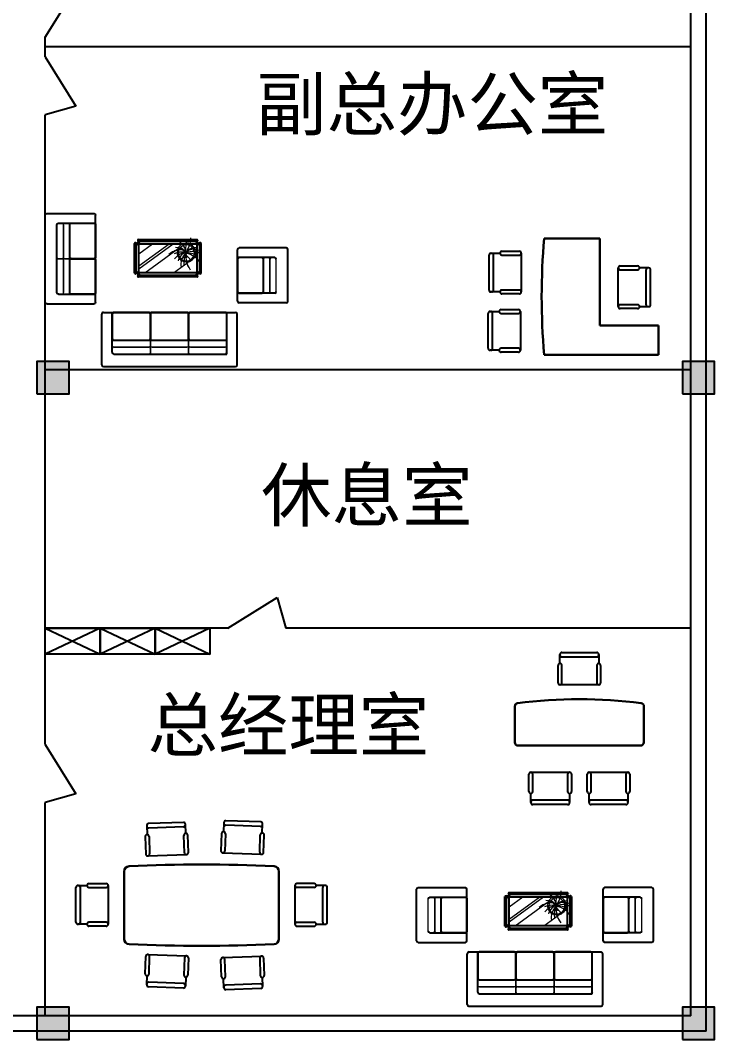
# Model space of a CAD drawing. Header units: millimetres. Extents: x 958 to 636282, y 2095 to 161571.
# Drawn here: x 133182 to 143938, y 7095 to 22877 of the extents above; entities that cross this region are included whole.
import ezdxf

# ---------------------------------------------------------------- set-up
doc = ezdxf.new("R2010")
doc.units = ezdxf.units.MM
for name, color, linetype in [('COLUMN', 9, 'Continuous'), ('PUB_HATCH', 8, 'Continuous'), ('W', 7, 'Continuous'), ('wall', 2, 'Continuous')]:
    doc.layers.add(name, color=color, linetype=linetype)
doc.styles.get("Standard").update_dxf_attribs({"font": 'arial.ttf'})

# ---------------------------------------------------------------- blocks, each defined once
blk = doc.blocks.new('_fzh')
blk.add_lwpolyline([(-0.5, -0.5), (0.5, -0.5), (0.5, 0.5), (-0.5, 0.5)], close=True)
at = {"layer": 'PUB_HATCH'}
blk.add_solid([(-0.5, -0.5), (0.5, -0.5), (-0.5, 0.5), (0.5, 0.5)], dxfattribs=at)
blk = doc.blocks.new('$plan$00001586')
for p, q in [((-515, -229), (-515, 229)), ((-505, 239), (-500, 239)), ((-446, 265), (-490, 221)), ((-490, -229), (-490, 229)), ((-464, 280), (-464, 275)), ((-454, 290), (454, 290)), ((-454, 265), (454, 265)), ((446, 265), (490, 221)), ((464, 280), (464, 275)), ((490, 229), (490, -229)), ((505, 239), (500, 239)), ((515, 229), (515, -229)), ((-505, -239), (-500, -239)), ((-446, -265), (-490, -221)), ((-464, -280), (-464, -275)), ((454, -265), (-454, -265)), ((454, -290), (-454, -290)), ((446, -265), (490, -221)), ((464, -280), (464, -275)), ((505, -239), (500, -239))]:
    blk.add_line(p, q)
at = {"lineweight": 13}
for p, q in [((-418, 265), (-490, 193)), ((-450, 69), (-235, 225)), ((-450, -120), (24, 225)), ((-450, -163), (84, 225)), ((265, 225), (265, 225)), ((418, 265), (490, 193)), ((-355, -225), (161, 150)), ((416, 13), (450, 38)), ((87, -225), (316, -59)), ((-418, -265), (-490, -193)), ((418, -265), (490, -193))]:
    blk.add_line(p, q, dxfattribs=at)
blk.add_lwpolyline([(-450, -225), (-450, 225), (450, 225), (450, -225)], close=True)
at = {"color": 3, "lineweight": 13, "const_width": 12}
for points in [[(206, 146, 1), (218, 146, 1)], [(391, 159, 1), (403, 159, 1)], [(105, 116, 1), (117, 116, 1)], [(171, 21, 1), (183, 21, 1)], [(234, 123, 1), (246, 123, 1)], [(245, 14, 1), (257, 14, 1)], [(259, 80, 1), (271, 80, 1)], [(270, 103, 1), (282, 103, 1)], [(275, 90, 1), (287, 90, 1)], [(278, 70, 1), (290, 70, 1)], [(286, 14, 1), (298, 14, 1)], [(289, 83, 1), (301, 83, 1)], [(399, 24, 1), (411, 24, 1)], [(468, 87, 1), (480, 87, 1)], [(201, -42, 1), (213, -42, 1)], [(305, -111, 1), (317, -111, 1)]]:
    blk.add_lwpolyline(points, format="xyb", close=True, dxfattribs=at)
for centre, start, end in [((-505, 229), 90, 180), ((-500, 229), 0, 90), ((-454, 280), 90, 180), ((-454, 275), 180, 270), ((454, 280), 0, 90), ((454, 275), 270, 0), ((500, 229), 90, 180), ((505, 229), 0, 90), ((-505, -229), 180, 270), ((-500, -229), 270, 0), ((-454, -275), 90, 180), ((-454, -280), 180, 270), ((454, -275), 0, 90), ((454, -280), 270, 0), ((500, -229), 180, 270), ((505, -229), 270, 0)]:
    blk.add_arc(centre, 10, start, end)
at = {"color": 3, "lineweight": 13}
for centre, radius, start, end in [((91, -91), 259, 48.7581, 83.8624), ((90, 80), 193, 6.9904, 78.0284), ((157, 39), 126, 28.8901, 78.4579), ((763, 122), 490, 163.8561, 179.1105), ((-413, 501), 810, 328.9873, 340.361), ((429, -73), 233, 85.8741, 126.9558), ((138, 290), 219, 342.9456, 6.4814), ((209, -161), 293, 78.5516, 130.9815), ((261, -405), 502, 88.3286, 108.729), ((325, -197), 291, 103.0452, 139.7766), ((345, -87), 190, 114.0956, 166.2953), ((463, -102), 260, 134.4861, 189.3762), ((595, -65), 346, 155.0888, 185.9637), ((249, -558), 642, 70.5249, 87.8244), ((605, 24), 325, 171.2496, 218.2333), ((402, -31), 169, 62.9909, 135.9102), ((386, -131), 234, 53.3231, 115.7633), ((-1032, -1160), 1790, 39.0488, 42.6799), ((250, -211), 287, 31.315, 82.1378)]:
    blk.add_arc(centre, radius, start, end, dxfattribs=at)
at = {"lineweight": 13}
for centre, radius, start, end in [((289, 87), 144, 356.8136, 356.1451), ((289, 83), 124, 358.4724, 357.3134)]:
    blk.add_arc(centre, radius, start, end, dxfattribs=at)
blk = doc.blocks.new('$plan$00000255')
for p, q in [((1023, 0), (-1023, 0)), ((-1050, -27), (-1050, -813)), ((1050, -27), (1050, -813)), ((862, -194), (-888, -194)), ((-888, -194), (-888, -840)), ((888, -221), (888, -840)), ((1023, -840), (-1023, -840))]:
    blk.add_line(p, q)
at = {"lineweight": 13}
for points in [[(-323, -194), (-862, -194, 0.414214), (-888, -221), (-888, -275, 0.414214), (-862, -302), (-323, -302, 0.414214), (-296, -275), (-296, -221, 0.414214)], [(-323, -302), (-862, -302, 0.414214), (-888, -328), (-888, -382, 0.414214), (-862, -409), (-323, -409, 0.414214), (-296, -382), (-296, -328, 0.414214)], [(269, -194), (-269, -194, 0.414214), (-296, -221), (-296, -275, 0.414214), (-269, -302), (269, -302, 0.414214), (296, -275), (296, -221, 0.414214)], [(269, -302), (-269, -302, 0.414214), (-296, -328), (-296, -382, 0.414214), (-269, -409), (269, -409, 0.414214), (296, -382), (296, -328, 0.414214)], [(862, -194), (323, -194, 0.414214), (296, -221), (296, -275, 0.414214), (323, -302), (862, -302, 0.414214), (888, -275), (888, -221, 0.414214)], [(862, -302), (323, -302, 0.414214), (296, -328), (296, -382, 0.414214), (323, -409), (862, -409, 0.414214), (888, -382), (888, -328, 0.414214)]]:
    blk.add_lwpolyline(points, format="xyb", close=True, dxfattribs=at)
for points in [[(-323, -409), (-862, -409, 0.414214), (-888, -436), (-888, -813, 0.414214), (-862, -840), (-323, -840, 0.414214), (-296, -813), (-296, -436, 0.414214)], [(269, -409), (-269, -409, 0.414214), (-296, -436), (-296, -813, 0.414214), (-269, -840), (269, -840, 0.414214), (296, -813), (296, -436, 0.414214)], [(862, -409), (323, -409, 0.414214), (296, -436), (296, -813, 0.414214), (323, -840), (862, -840, 0.414214), (888, -813), (888, -436, 0.414214)]]:
    blk.add_lwpolyline(points, format="xyb", close=True)
for centre, start, end in [((-1023, -27), 90, 180), ((1023, -27), 0, 90), ((-862, -221), 90, 180), ((862, -221), 0, 90), ((-1023, -813), 180, 270), ((1023, -813), 270, 0)]:
    blk.add_arc(centre, 26.9, start, end)
blk = doc.blocks.new('$plan$00000256')
for p, q in [((675, 0), (-675, 0)), ((-700, -25), (-700, -755)), ((700, -25), (700, -755)), ((-550, -205), (-550, -780)), ((525, -180), (-525, -180)), ((550, -205), (550, -780)), ((675, -780), (-675, -780))]:
    blk.add_line(p, q)
at = {"lineweight": 13}
for points in [[(-25, -180), (-525, -180, 0.414214), (-550, -205), (-550, -255, 0.414214), (-525, -280), (-25, -280, 0.414214), (0, -255), (0, -205, 0.414214)], [(-25, -280), (-525, -280, 0.414214), (-550, -305), (-550, -355, 0.414214), (-525, -380), (-25, -380, 0.414214), (0, -355), (0, -305, 0.414214)], [(525, -180), (25, -180, 0.414214), (0, -205), (0, -255, 0.414214), (25, -280), (525, -280, 0.414214), (550, -255), (550, -205, 0.414214)], [(525, -280), (25, -280, 0.414214), (0, -305), (0, -355, 0.414214), (25, -380), (525, -380, 0.414214), (550, -355), (550, -305, 0.414214)]]:
    blk.add_lwpolyline(points, format="xyb", close=True, dxfattribs=at)
for points in [[(-25, -380), (-525, -380, 0.414214), (-550, -405), (-550, -755, 0.414214), (-525, -780), (-25, -780, 0.414214), (0, -755), (0, -405, 0.414214)], [(525, -380), (25, -380, 0.414214), (0, -405), (0, -755, 0.414214), (25, -780), (525, -780, 0.414214), (550, -755), (550, -405, 0.414214)]]:
    blk.add_lwpolyline(points, format="xyb", close=True)
for centre, start, end in [((-675, -25), 90, 180), ((675, -25), 360, 90), ((-525, -205), 90, 180), ((525, -205), 360, 90), ((-675, -755), 180, 270), ((675, -755), 270, 360)]:
    blk.add_arc(centre, 25, start, end)
at = {"width": 0.8, "flags": 9}
for tag in ['XSIZE', 'YSIZE']:
    blk.add_attdef(tag, (0, -779), '', height=0.5, rotation=180, dxfattribs=at)

msp = doc.modelspace()

# ---------------------------------------------------------------- linework, layer by layer
for p, q in [((133567.733, 22315.215), (133567.733, 22615.357)), ((143567.733, 22465.286), (133567.733, 22465.286)), ((133567.733, 11665.286), (133567.733, 21415.215)), ((136546.966, 18528.683), (136546.966, 19328.683)), ((137301.966, 19353.683), (136571.966, 19353.683)), ((137326.966, 18528.683), (137326.966, 19328.683)), ((137121.966, 19203.683), (136546.966, 19203.683)), ((137121.966, 18653.683), (136546.966, 18653.683)), ((137301.966, 18503.683), (136571.966, 18503.683)), ((143567.733, 17465.286), (133567.733, 17465.286)), ((136396.127, 13465.286), (133567.733, 13465.286)), ((133567.733, 13465.286), (134417.733, 13065.286)), ((134417.733, 13465.286), (133567.733, 13065.286)), ((134417.733, 13465.286), (135267.733, 13065.286)), ((135267.733, 13465.286), (134417.733, 13065.286)), ((135267.733, 13465.286), (136117.733, 13065.286)), ((136117.733, 13465.286), (135267.733, 13065.286)), ((143567.733, 13465.286), (137296.127, 13465.286)), ((133567.733, 7465.286), (133567.733, 10765.286)), ((139320.801, 8625.045), (139320.801, 9425.045)), ((139345.801, 9450.045), (140075.801, 9450.045)), ((140100.801, 8625.045), (140100.801, 9425.045)), ((142209.024, 8625.045), (142209.024, 9425.045)), ((142964.024, 9450.045), (142234.024, 9450.045)), ((142989.024, 8625.045), (142989.024, 9425.045)), ((139525.801, 9300.045), (140100.801, 9300.045)), ((142784.024, 9300.045), (142209.024, 9300.045)), ((139525.801, 8750.045), (140100.801, 8750.045)), ((142784.024, 8750.045), (142209.024, 8750.045)), ((139345.801, 8600.045), (140075.801, 8600.045)), ((142964.024, 8600.045), (142234.024, 8600.045))]:
    msp.add_line(p, q)
for points in [[(136946.966, 18678.683), (136946.966, 19178.683, 0.414213562), (136921.966, 19203.683), (136571.966, 19203.683, 0.414213562), (136546.966, 19178.683), (136546.966, 18678.683, 0.414213562), (136571.966, 18653.683), (136921.966, 18653.683, 0.414213562)], [(139700.801, 8775.045), (139700.801, 9275.045, -0.414213562), (139725.801, 9300.045), (140075.801, 9300.045, -0.414213562), (140100.801, 9275.045), (140100.801, 8775.045, -0.414213562), (140075.801, 8750.045), (139725.801, 8750.045, -0.414213562)], [(142609.024, 8775.045), (142609.024, 9275.045, 0.414213562), (142584.024, 9300.045), (142234.024, 9300.045, 0.414213562), (142209.024, 9275.045), (142209.024, 8775.045, 0.414213562), (142234.024, 8750.045), (142584.024, 8750.045, 0.414213562)]]:
    msp.add_lwpolyline(points, format="xyb", close=True)
at = {"lineweight": 13}
for points in [[(137046.966, 18678.683), (137046.966, 19178.683, 0.414213562), (137021.966, 19203.683), (136971.966, 19203.683, 0.414213562), (136946.966, 19178.683), (136946.966, 18678.683, 0.414213562), (136971.966, 18653.683), (137021.966, 18653.683, 0.414213562)], [(137146.966, 18678.683), (137146.966, 19178.683, 0.414213562), (137121.966, 19203.683), (137071.966, 19203.683, 0.414213562), (137046.966, 19178.683), (137046.966, 18678.683, 0.414213562), (137071.966, 18653.683), (137121.966, 18653.683, 0.414213562)], [(139500.801, 8775.045), (139500.801, 9275.045, -0.414213562), (139525.801, 9300.045), (139575.801, 9300.045, -0.414213562), (139600.801, 9275.045), (139600.801, 8775.045, -0.414213562), (139575.801, 8750.045), (139525.801, 8750.045, -0.414213562)], [(139600.801, 8775.045), (139600.801, 9275.045, -0.414213562), (139625.801, 9300.045), (139675.801, 9300.045, -0.414213562), (139700.801, 9275.045), (139700.801, 8775.045, -0.414213562), (139675.801, 8750.045), (139625.801, 8750.045, -0.414213562)], [(142709.024, 8775.045), (142709.024, 9275.045, 0.414213562), (142684.024, 9300.045), (142634.024, 9300.045, 0.414213562), (142609.024, 9275.045), (142609.024, 8775.045, 0.414213562), (142634.024, 8750.045), (142684.024, 8750.045, 0.414213562)], [(142809.024, 8775.045), (142809.024, 9275.045, 0.414213562), (142784.024, 9300.045), (142734.024, 9300.045, 0.414213562), (142709.024, 9275.045), (142709.024, 8775.045, 0.414213562), (142734.024, 8750.045), (142784.024, 8750.045, 0.414213562)]]:
    msp.add_lwpolyline(points, format="xyb", close=True, dxfattribs=at)
for points in [[(133567.733, 13465.286), (134417.733, 13465.286), (134417.733, 13065.286), (133567.733, 13065.286)], [(134417.733, 13465.286), (135267.733, 13465.286), (135267.733, 13065.286), (134417.733, 13065.286)], [(135267.733, 13465.286), (136117.733, 13465.286), (136117.733, 13065.286), (135267.733, 13065.286)]]:
    msp.add_lwpolyline(points, close=True)
for centre, start, end in [((136571.966, 19328.683), 90, 180), ((137301.966, 19328.683), 0, 90), ((137121.966, 19178.683), 0, 90), ((137121.966, 18678.683), 270, 0), ((136571.966, 18528.683), 180, 270), ((137301.966, 18528.683), 270, 0), ((139345.801, 9425.045), 90, 180), ((140075.801, 9425.045), 0, 90), ((142234.024, 9425.045), 90, 180), ((142964.024, 9425.045), 0, 90), ((139525.801, 9275.045), 90, 180), ((142784.024, 9275.045), 0, 90), ((139525.801, 8775.045), 180, 270), ((142784.024, 8775.045), 270, 0), ((139345.801, 8625.045), 180, 270), ((140075.801, 8625.045), 270, 0), ((142234.024, 8625.045), 180, 270), ((142964.024, 8625.045), 270, 0)]:
    msp.add_arc(centre, 25, start, end)
at = {"layer": 'W', "color": 3, "linetype": 'ByBlock', "lineweight": 25}
for p, q in [((133567.733, 22615.357), (134043.239, 23379.486)), ((133567.733, 22315.215), (134043.239, 21551.085)), ((140472.178, 19272.399), (140482.178, 19272.399)), ((140472.178, 19272.399), (140613.138, 19272.399)), ((140613.138, 19272.399), (140613.138, 19272.399)), ((140643.138, 19302.399), (140912.178, 19302.399)), ((140942.178, 19272.399), (140942.178, 18672.399)), ((140942.178, 19272.399), (140942.178, 19272.399)), ((140442.178, 18702.399), (140442.178, 19242.399)), ((140512.178, 18702.399), (140512.178, 19242.399)), ((140643.138, 19242.399), (140912.178, 19242.399)), ((142445.681, 18444.651), (142445.681, 19044.651)), ((142445.681, 19044.651), (142445.681, 19044.651)), ((142475.681, 19074.651), (142744.721, 19074.651)), ((142475.681, 19014.651), (142744.721, 19014.651)), ((142774.721, 19044.651), (142774.721, 19044.651)), ((142915.681, 19044.651), (142774.721, 19044.651)), ((142875.681, 18474.651), (142875.681, 19014.651)), ((142915.681, 19044.651), (142905.681, 19044.651)), ((142945.681, 18474.651), (142945.681, 19014.651)), ((140482.178, 18672.399), (140472.178, 18672.399)), ((140613.138, 18672.399), (140472.178, 18672.399)), ((140613.138, 18672.399), (140613.138, 18672.399)), ((140912.178, 18702.399), (140643.138, 18702.399)), ((140912.178, 18642.399), (140643.138, 18642.399)), ((140942.178, 18672.399), (140942.178, 18672.399)), ((142744.721, 18474.651), (142475.681, 18474.651)), ((140428.69, 17799.525), (140428.69, 18339.525)), ((140458.69, 18369.525), (140468.69, 18369.525)), ((140458.69, 18369.525), (140599.65, 18369.525)), ((140498.69, 17799.525), (140498.69, 18339.525)), ((140599.65, 18369.525), (140599.65, 18369.525)), ((140629.65, 18399.525), (140898.69, 18399.525)), ((140629.65, 18339.525), (140898.69, 18339.525)), ((140928.69, 18369.525), (140928.69, 17769.525)), ((140928.69, 18369.525), (140928.69, 18369.525)), ((142445.681, 18444.651), (142445.681, 18444.651)), ((142744.721, 18414.651), (142475.681, 18414.651)), ((142774.721, 18444.651), (142774.721, 18444.651)), ((142774.721, 18444.651), (142915.681, 18444.651)), ((142905.681, 18444.651), (142915.681, 18444.651)), ((140468.69, 17769.525), (140458.69, 17769.525)), ((140599.65, 17769.525), (140458.69, 17769.525)), ((140599.65, 17769.525), (140599.65, 17769.525)), ((140898.69, 17799.525), (140629.65, 17799.525)), ((140898.69, 17739.525), (140629.65, 17739.525)), ((140928.69, 17769.525), (140928.69, 17769.525)), ((136396.127, 13465.286), (137160.256, 13940.792)), ((141541.794, 13050.022), (141541.794, 13060.022)), ((141541.794, 12919.063), (141541.794, 13060.022)), ((141571.794, 13090.022), (142111.794, 13090.022)), ((141571.794, 13020.022), (142111.794, 13020.022)), ((142141.794, 13060.022), (142141.794, 13050.022)), ((142141.794, 13060.022), (142141.794, 12919.063)), ((141511.794, 12620.022), (141511.794, 12889.063)), ((141541.794, 12919.063), (141541.794, 12919.063)), ((141571.794, 12620.022), (141571.794, 12889.063)), ((142111.794, 12889.063), (142111.794, 12620.022)), ((142141.794, 12919.063), (142141.794, 12919.063)), ((142171.794, 12889.063), (142171.794, 12620.022)), ((142141.794, 12590.022), (141541.794, 12590.022)), ((141541.794, 12590.022), (141541.794, 12590.022)), ((142141.794, 12590.022), (142141.794, 12590.022)), ((133567.733, 11665.286), (134043.239, 10901.156)), ((141090.489, 11234.78), (141690.489, 11234.78)), ((141090.489, 11234.78), (141090.489, 11234.78)), ((141690.489, 11234.78), (141690.489, 11234.78)), ((141993.363, 11234.78), (142593.363, 11234.78)), ((141993.363, 11234.78), (141993.363, 11234.78)), ((142593.363, 11234.78), (142593.363, 11234.78)), ((141060.489, 10935.74), (141060.489, 11204.78)), ((141120.489, 10935.74), (141120.489, 11204.78)), ((141660.489, 11204.78), (141660.489, 10935.74)), ((141720.489, 11204.78), (141720.489, 10935.74)), ((141963.363, 10935.74), (141963.363, 11204.78)), ((142023.363, 10935.74), (142023.363, 11204.78)), ((142563.363, 11204.78), (142563.363, 10935.74)), ((142623.363, 11204.78), (142623.363, 10935.74)), ((141090.489, 10905.74), (141090.489, 10905.74)), ((141090.489, 10764.78), (141090.489, 10905.74)), ((141690.489, 10905.74), (141690.489, 10905.74)), ((141690.489, 10905.74), (141690.489, 10764.78)), ((141993.363, 10905.74), (141993.363, 10905.74)), ((141993.363, 10764.78), (141993.363, 10905.74)), ((142593.363, 10905.74), (142593.363, 10905.74)), ((142593.363, 10905.74), (142593.363, 10764.78)), ((141090.489, 10764.78), (141090.489, 10774.78)), ((141660.489, 10804.78), (141120.489, 10804.78)), ((141660.489, 10734.78), (141120.489, 10734.78)), ((141690.489, 10774.78), (141690.489, 10764.78)), ((141993.363, 10764.78), (141993.363, 10774.78)), ((142563.363, 10804.78), (142023.363, 10804.78)), ((142563.363, 10734.78), (142023.363, 10734.78)), ((142593.363, 10774.78), (142593.363, 10764.78)), ((135707.88, 10459.236), (135168.209, 10440.39)), ((135739.257, 10420.307), (135738.908, 10430.301)), ((135743.828, 10289.427), (135738.908, 10430.301)), ((136334.75, 10455.678), (136329.831, 10314.804)), ((136334.75, 10455.678), (136334.401, 10445.684)), ((136905.45, 10465.767), (136365.779, 10484.612)), ((136929.465, 10293.864), (136934.384, 10434.738)), ((136934.035, 10424.744), (136934.384, 10434.738)), ((135139.274, 10409.361), (135139.623, 10399.367)), ((135139.274, 10409.361), (135144.193, 10268.487)), ((135144.193, 10268.487), (135144.193, 10268.487)), ((135710.323, 10389.278), (135170.651, 10370.433)), ((135724.282, 9989.522), (135714.893, 10258.398)), ((135743.828, 10289.427), (135743.828, 10289.427)), ((135784.246, 9991.616), (135774.856, 10260.492)), ((136298.802, 10285.869), (136289.412, 10016.993)), ((136329.831, 10314.804), (136329.831, 10314.804)), ((136358.765, 10283.775), (136349.376, 10014.899)), ((136903.007, 10395.809), (136363.336, 10414.655)), ((136889.047, 9996.053), (136898.436, 10264.929)), ((136929.465, 10293.864), (136929.465, 10293.864)), ((136949.01, 9993.959), (136958.4, 10262.835)), ((135115.258, 10237.459), (135124.648, 9968.582)), ((135175.222, 10239.553), (135184.611, 9970.676)), ((135155.677, 9939.648), (135755.311, 9960.587)), ((135755.311, 9960.587), (135755.311, 9960.587)), ((136318.347, 9985.964), (136917.982, 9965.024)), ((136318.347, 9985.964), (136318.347, 9985.964)), ((136917.982, 9965.024), (136917.982, 9965.024)), ((135155.677, 9939.648), (135155.677, 9939.648)), ((134071.699, 9482.132), (134081.699, 9482.132)), ((134071.699, 9482.132), (134212.659, 9482.132)), ((134212.659, 9482.132), (134212.659, 9482.132)), ((134242.659, 9512.132), (134511.699, 9512.132)), ((134541.699, 9482.132), (134541.699, 8882.132)), ((134541.699, 9482.132), (134541.699, 9482.132)), ((137435.391, 9482.132), (137435.391, 8882.132)), ((137435.391, 9482.132), (137435.391, 9482.132)), ((137734.431, 9512.132), (137465.391, 9512.132)), ((137764.431, 9482.132), (137764.431, 9482.132)), ((137905.391, 9482.132), (137764.431, 9482.132)), ((137905.391, 9482.132), (137895.391, 9482.132)), ((134041.699, 8912.132), (134041.699, 9452.132)), ((134111.699, 8912.132), (134111.699, 9452.132)), ((134242.659, 9452.132), (134511.699, 9452.132)), ((137734.431, 9452.132), (137465.391, 9452.132)), ((137865.391, 8912.132), (137865.391, 9452.132)), ((137935.391, 8912.132), (137935.391, 9452.132)), ((134081.699, 8882.132), (134071.699, 8882.132)), ((134212.659, 8882.132), (134071.699, 8882.132)), ((134212.659, 8882.132), (134212.659, 8882.132)), ((134511.699, 8912.132), (134242.659, 8912.132)), ((134511.699, 8852.132), (134242.659, 8852.132)), ((134541.699, 8882.132), (134541.699, 8882.132)), ((137435.391, 8882.132), (137435.391, 8882.132)), ((137465.391, 8912.132), (137734.431, 8912.132)), ((137465.391, 8852.132), (137734.431, 8852.132)), ((137764.431, 8882.132), (137764.431, 8882.132)), ((137764.431, 8882.132), (137905.391, 8882.132)), ((137895.391, 8882.132), (137905.391, 8882.132)), ((135115.258, 8115.415), (135124.648, 8384.292)), ((135155.677, 8413.226), (135755.311, 8392.287)), ((135155.677, 8413.226), (135155.677, 8413.226)), ((135175.222, 8113.321), (135184.611, 8382.198)), ((135755.311, 8392.287), (135755.311, 8392.287)), ((136318.347, 8366.91), (136917.982, 8387.85)), ((136318.347, 8366.91), (136318.347, 8366.91)), ((136917.982, 8387.85), (136917.982, 8387.85)), ((135724.282, 8363.352), (135714.893, 8094.476)), ((135784.246, 8361.258), (135774.856, 8092.382)), ((136298.802, 8067.005), (136289.412, 8335.881)), ((136358.765, 8069.099), (136349.376, 8337.975)), ((136889.047, 8356.821), (136898.436, 8087.945)), ((136949.01, 8358.915), (136958.4, 8090.039)), ((135139.274, 7943.513), (135144.193, 8084.387)), ((135144.193, 8084.387), (135144.193, 8084.387)), ((135743.828, 8063.447), (135738.908, 7922.573)), ((135743.828, 8063.447), (135743.828, 8063.447)), ((136929.465, 8059.01), (136929.465, 8059.01)), ((136929.465, 8059.01), (136934.384, 7918.136)), ((135139.274, 7943.513), (135139.623, 7953.507)), ((135707.88, 7893.638), (135168.209, 7912.484)), ((135710.323, 7963.596), (135170.651, 7982.441)), ((135739.257, 7932.567), (135738.908, 7922.573)), ((136329.831, 8038.07), (136329.831, 8038.07)), ((136334.75, 7897.196), (136329.831, 8038.07)), ((136334.75, 7897.196), (136334.401, 7907.19)), ((136903.007, 7957.065), (136363.336, 7938.219)), ((136934.035, 7928.13), (136934.384, 7918.136)), ((136905.45, 7887.107), (136365.779, 7868.262))]:
    msp.add_line(p, q, dxfattribs=at)
at = {"layer": 'W', "color": 241, "linetype": 'ByBlock', "lineweight": 25, "true_color": 0xf26eae}
for p, q in [((134043.239, 21551.085), (133567.733, 21415.215)), ((137160.256, 13940.792), (137296.127, 13465.286)), ((134043.239, 10901.156), (133567.733, 10765.286))]:
    msp.add_line(p, q, dxfattribs=at)
at = {"layer": 'W', "color": 0, "linetype": 'ByBlock', "lineweight": 30}
for p, q in [((141297.733, 19500.674), (142157.733, 19500.674)), ((142157.733, 19500.674), (142157.733, 18150.674)), ((142157.733, 18150.674), (143067.733, 18150.674)), ((143067.733, 17700.674), (143067.733, 18150.674)), ((143067.733, 17700.674), (141297.733, 17700.674)), ((140841.86, 12255.792), (140841.86, 11697.483)), ((142841.769, 12256.156), (142841.972, 11697.847)), ((140891.926, 11647.483), (142791.926, 11647.473)), ((134788.545, 9700.218), (134788.545, 8652.656)), ((137188.545, 8652.656), (137188.545, 9700.218))]:
    msp.add_line(p, q, dxfattribs=at)
for centre, radius, start, end in [((151402.733, 18600.674), 10145, 174.9103912, 185.0896088), ((141841.92, 4977.071), 7390.406, 82.5470924, 97.4548606), ((140891.86, 12255.792), 50, 100.1469629, 180), ((142791.769, 12256.138), 50, 0.0208596, 79.8738967), ((140891.86, 11697.483), 50, 180, 270.0746712), ((142791.972, 11697.829), 50, 269.9461884, 0.0208596), ((135988.545, -14208.563), 24015, 87.3179564, 92.6820436), ((134868.545, 9700.218), 80, 92.6820436, 180), ((137108.545, 9700.218), 80, 0, 87.3179564), ((134868.545, 8652.656), 80, 180, 267.3179564), ((135988.545, 32561.437), 24015, 267.3179564, 272.6820436), ((137108.545, 8652.656), 80, 272.6820436, 0)]:
    msp.add_arc(centre, radius, start, end, dxfattribs=at)
at = {"layer": 'W', "color": 3, "linetype": 'ByBlock', "lineweight": 25}
for centre, start, end in [((140472.178, 19242.399), 90, 180), ((140482.178, 19242.399), 0, 90), ((140643.138, 19272.399), 90, 180), ((140643.138, 19272.399), 180, 270), ((140912.178, 19272.399), 0, 90), ((140912.178, 19272.399), 270, 0), ((142475.681, 19044.651), 90, 180), ((142475.681, 19044.651), 180, 270), ((142744.721, 19044.651), 0, 90), ((142744.721, 19044.651), 270, 0), ((142905.681, 19014.651), 90, 180), ((142915.681, 19014.651), 0, 90), ((140472.178, 18702.399), 180, 270), ((140482.178, 18702.399), 270, 0), ((140643.138, 18672.399), 90, 180), ((140643.138, 18672.399), 180, 270), ((140912.178, 18672.399), 0, 90), ((140912.178, 18672.399), 270, 0), ((142475.681, 18444.651), 90, 180), ((142744.721, 18444.651), 0, 90), ((142905.681, 18474.651), 180, 270), ((142915.681, 18474.651), 270, 0), ((140458.69, 18339.525), 90, 180), ((140468.69, 18339.525), 0, 90), ((140629.65, 18369.525), 90, 180), ((140629.65, 18369.525), 180, 270), ((140898.69, 18369.525), 0, 90), ((140898.69, 18369.525), 270, 0), ((142475.681, 18444.651), 180, 270), ((142744.721, 18444.651), 270, 0), ((140458.69, 17799.525), 180, 270), ((140468.69, 17799.525), 270, 0), ((140629.65, 17769.525), 90, 180), ((140629.65, 17769.525), 180, 270), ((140898.69, 17769.525), 0, 90), ((140898.69, 17769.525), 270, 0), ((141571.794, 13060.022), 90, 180), ((141571.794, 13050.022), 180, 270), ((142111.794, 13060.022), 0, 90), ((142111.794, 13050.022), 270, 0), ((141541.794, 12889.063), 90, 180), ((141541.794, 12889.063), 0, 90), ((142141.794, 12889.063), 90, 180), ((142141.794, 12889.063), 0, 90), ((141541.794, 12620.022), 180, 270), ((141541.794, 12620.022), 270, 0), ((142141.794, 12620.022), 180, 270), ((142141.794, 12620.022), 270, 0), ((141090.489, 11204.78), 90, 180), ((141090.489, 11204.78), 0, 90), ((141690.489, 11204.78), 90, 180), ((141690.489, 11204.78), 0, 90), ((141993.363, 11204.78), 90, 180), ((141993.363, 11204.78), 0, 90), ((142593.363, 11204.78), 90, 180), ((142593.363, 11204.78), 0, 90), ((141090.489, 10935.74), 180, 270), ((141090.489, 10935.74), 270, 0), ((141690.489, 10935.74), 180, 270), ((141690.489, 10935.74), 270, 0), ((141993.363, 10935.74), 180, 270), ((141993.363, 10935.74), 270, 0), ((142593.363, 10935.74), 180, 270), ((142593.363, 10935.74), 270, 0), ((141120.489, 10774.78), 90, 180), ((141120.489, 10764.78), 180, 270), ((141660.489, 10774.78), 0, 90), ((141660.489, 10764.78), 270, 0), ((142023.363, 10774.78), 90, 180), ((142023.363, 10764.78), 180, 270), ((142563.363, 10774.78), 0, 90), ((142563.363, 10764.78), 270, 0), ((135169.255, 10410.408), 92, 182), ((135708.927, 10429.254), 2, 92), ((135709.276, 10419.26), 272, 2), ((136364.383, 10444.637), 178, 268), ((136364.732, 10454.631), 88, 178), ((136904.054, 10425.791), 268, 358), ((136904.403, 10435.785), 358, 88), ((135145.24, 10238.506), 92, 182), ((135169.604, 10400.414), 182, 272), ((135145.24, 10238.506), 2, 92), ((135744.875, 10259.445), 92, 182), ((135744.875, 10259.445), 2, 92), ((136328.784, 10284.822), 88, 178), ((136328.784, 10284.822), 358, 88), ((136928.418, 10263.882), 88, 178), ((136928.418, 10263.882), 358, 88), ((135154.63, 9969.629), 182, 272), ((135154.63, 9969.629), 272, 2), ((135754.264, 9990.569), 182, 272), ((135754.264, 9990.569), 272, 2), ((136319.394, 10015.946), 178, 268), ((136319.394, 10015.946), 268, 358), ((136919.029, 9995.006), 178, 268), ((136919.029, 9995.006), 268, 358), ((134071.699, 9452.132), 90, 180), ((134081.699, 9452.132), 0, 90), ((134242.659, 9482.132), 90, 180), ((134242.659, 9482.132), 180, 270), ((134511.699, 9482.132), 0, 90), ((134511.699, 9482.132), 270, 0), ((137465.391, 9482.132), 90, 180), ((137465.391, 9482.132), 180, 270), ((137734.431, 9482.132), 0, 90), ((137734.431, 9482.132), 270, 0), ((137895.391, 9452.132), 90, 180), ((137905.391, 9452.132), 0, 90), ((134071.699, 8912.132), 180, 270), ((134081.699, 8912.132), 270, 0), ((134242.659, 8882.132), 90, 180), ((134242.659, 8882.132), 180, 270), ((134511.699, 8882.132), 0, 90), ((134511.699, 8882.132), 270, 0), ((137465.391, 8882.132), 90, 180), ((137465.391, 8882.132), 180, 270), ((137734.431, 8882.132), 0, 90), ((137734.431, 8882.132), 270, 0), ((137895.391, 8912.132), 180, 270), ((137905.391, 8912.132), 270, 0), ((135154.63, 8383.245), 88, 178), ((135154.63, 8383.245), 358, 88), ((135754.264, 8362.305), 88, 178), ((135754.264, 8362.305), 358, 88), ((136319.394, 8336.928), 92, 182), ((136319.394, 8336.928), 2, 92), ((136919.029, 8357.868), 92, 182), ((136919.029, 8357.868), 2, 92), ((135145.24, 8114.368), 178, 268), ((135145.24, 8114.368), 268, 358), ((135744.875, 8093.429), 178, 268), ((135744.875, 8093.429), 268, 358), ((136328.784, 8068.052), 182, 272), ((136328.784, 8068.052), 272, 2), ((136928.418, 8088.992), 182, 272), ((136928.418, 8088.992), 272, 2), ((135169.255, 7942.466), 178, 268), ((135169.604, 7952.46), 88, 178), ((135708.927, 7923.62), 268, 358), ((135709.276, 7933.614), 358, 88), ((136364.383, 7908.237), 92, 182), ((136364.732, 7898.243), 182, 272), ((136904.054, 7927.083), 2, 92), ((136904.403, 7917.089), 272, 2)]:
    msp.add_arc(centre, 30, start, end, dxfattribs=at)
at = {"layer": 'wall'}
for p, q in [((143807.733, 7225.286), (143807.733, 67465.286)), ((143567.733, 7465.286), (143567.733, 57225.286)), ((143567.733, 7465.286), (93437.733, 7465.286)), ((143807.733, 7225.286), (93437.733, 7225.286))]:
    msp.add_line(p, q, dxfattribs=at)

# ---------------------------------------------------------------- block references
at = {"xscale": -1, "rotation": 90}
msp.add_blockref('$plan$00000256', (133567.733, 19187.529), dxfattribs=at)
for p in [(135464.509, 19194.274), (141203.739, 9082.727)]:
    msp.add_blockref('$plan$00001586', p)
at = {"rotation": 180}
for p in [(135492.854, 17516.175), (141154.913, 7612.537)]:
    msp.add_blockref('$plan$00000255', p, dxfattribs=at)
at = {"layer": 'COLUMN', "xscale": 500, "yscale": 500, "zscale": 500}
for p in [(133687.733, 17345.286), (143687.733, 17345.286), (133687.733, 7345.286), (143687.733, 7345.286)]:
    msp.add_blockref('_fzh', p, dxfattribs=at)

# ---------------------------------------------------------------- texts
at = {"char_height": 800, "attachment_point": 1}
for s, width, insert in [('副总办公室', 6169.18877, (136834.894, 21982.959)), ('休息室', 3831.98817, (136912.602, 15926.658)), ('总经理室', 4725.13878, (135152.272, 12367.88))]:
    msp.add_mtext_dynamic_manual_height_columns(s, width=width, gutter_width=12.5, heights=[0], dxfattribs=dict(at, insert=insert))
at = {"width": 0.8, "flags": 9}
for tag, p, s in [('YSIZE', (136548.17, 19203.683), '780'), ('XSIZE', (136548.17, 19203.683), '1400'), ('YSIZE', (140100.083, 9300.045), '780'), ('XSIZE', (140100.083, 9300.045), '1400'), ('YSIZE', (142210.228, 9300.045), '780'), ('XSIZE', (142210.228, 9300.045), '1400')]:
    msp.add_attdef(tag, p, s, height=0.5, rotation=90, dxfattribs=at)

doc.saveas('drawing.dxf')
